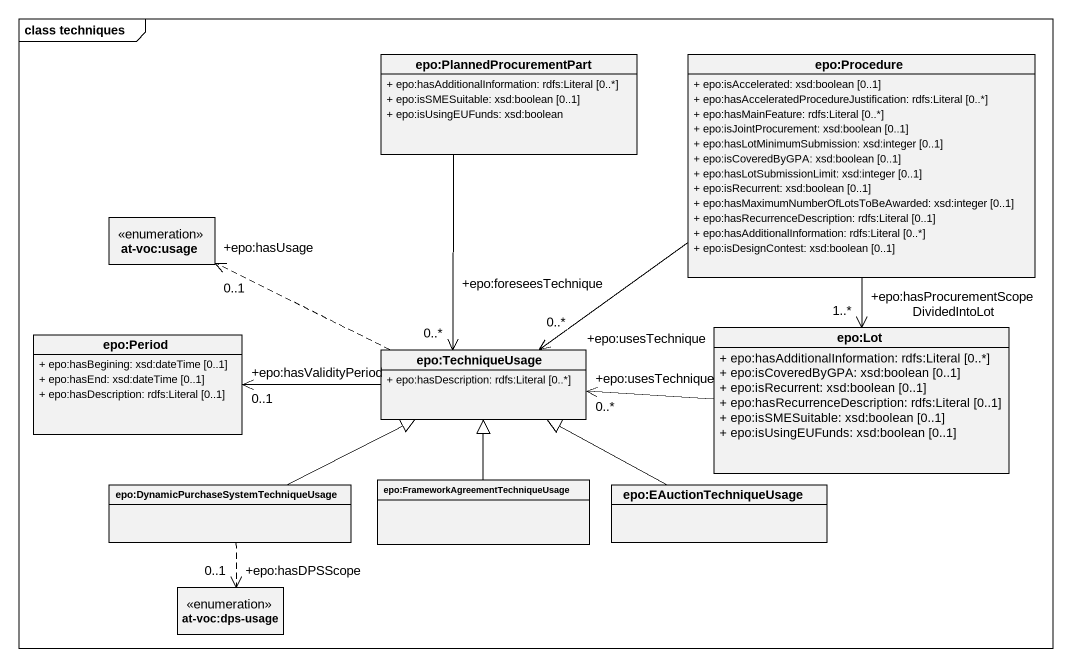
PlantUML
@startuml
mainframe class techniques
hide circle
hide empty members
skinparam classAttributeIconSize 0
class "epo:PlannedProcurementPart" as epo_PlannedProcurementPart {
  + epo:hasAdditionalInformation: rdfs:Literal [0..*]
  + epo:isSMESuitable: xsd:boolean [0..1]
  + epo:isUsingEUFunds: xsd:boolean
}
class "epo:Procedure" as epo_Procedure {
  + epo:isAccelerated: xsd:boolean [0..1]
  + epo:hasAcceleratedProcedureJustification: rdfs:Literal [0..*]
  + epo:hasMainFeature: rdfs:Literal [0..*]
  + epo:isJointProcurement: xsd:boolean [0..1]
  + epo:hasLotMinimumSubmission: xsd:integer [0..1]
  + epo:isCoveredByGPA: xsd:boolean [0..1]
  + epo:hasLotSubmissionLimit: xsd:integer [0..1]
  + epo:isRecurrent: xsd:boolean [0..1]
  + epo:hasMaximumNumberOfLotsToBeAwarded: xsd:integer [0..1]
  + epo:hasRecurrenceDescription: rdfs:Literal [0..1]
  + epo:hasAdditionalInformation: rdfs:Literal [0..*]
  + epo:isDesignContest: xsd:boolean [0..1]
}
enum "at-voc:usage" as at_voc_usage
class "epo:Period" as epo_Period {
  + epo:hasBegining: xsd:dateTime [0..1]
  + epo:hasEnd: xsd:dateTime [0..1]
  + epo:hasDescription: rdfs:Literal [0..1]
}
class "epo:Lot" as epo_Lot {
  + epo:hasAdditionalInformation: rdfs:Literal [0..*]
  + epo:isCoveredByGPA: xsd:boolean [0..1]
  + epo:isRecurrent: xsd:boolean [0..1]
  + epo:hasRecurrenceDescription: rdfs:Literal [0..1]
  + epo:isSMESuitable: xsd:boolean [0..1]
  + epo:isUsingEUFunds: xsd:boolean [0..1]
}
class "epo:TechniqueUsage" as epo_TechniqueUsage {
  + epo:hasDescription: rdfs:Literal [0..*]
}
class "epo:DynamicPurchaseSystemTechniqueUsage" as epo_DynamicPurchaseSystemTec
class "epo:FrameworkAgreementTechniqueUsage" as epo_FrameworkAgreementTechni
class "epo:EAuctionTechniqueUsage" as epo_EAuctionTechniqueUsage
enum "at-voc:dps-usage" as at_voc_dps_usage
epo_PlannedProcurementPart --> "+epo:foreseesTechnique\n0..*" epo_TechniqueUsage
epo_Procedure --> "+epo:hasProcurementScopeDividedIntoLot\n1..*" epo_Lot
epo_Procedure -left-> "+epo:usesTechnique\n0..*" epo_TechniqueUsage
epo_Lot -left-> "+epo:usesTechnique\n0..*" epo_TechniqueUsage
epo_TechniqueUsage .left.> "+epo:hasUsage\n0..1" at_voc_usage
epo_TechniqueUsage -left-> "+epo:hasValidityPeriod\n0..1" epo_Period
epo_DynamicPurchaseSystemTec -right-|> epo_TechniqueUsage
epo_DynamicPurchaseSystemTec ..> "+epo:hasDPSScope\n0..1" at_voc_dps_usage
epo_FrameworkAgreementTechni -up-|> epo_TechniqueUsage
epo_EAuctionTechniqueUsage -left-|> epo_TechniqueUsage
@enduml
